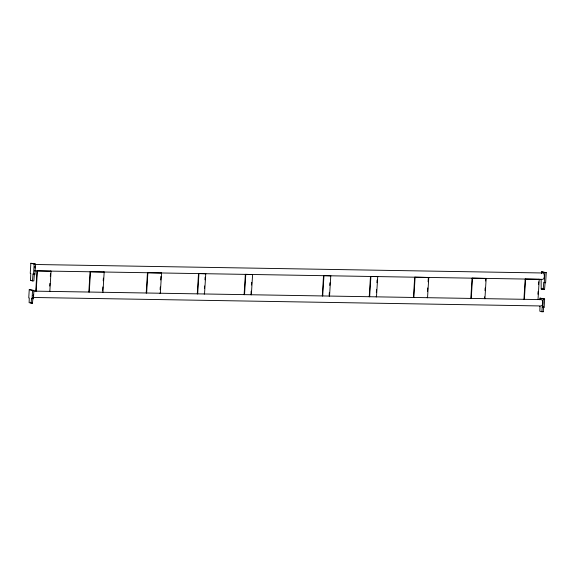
<?xml version="1.0" encoding="UTF-8"?>
<svg xmlns="http://www.w3.org/2000/svg" width="575" height="575" viewBox="0 0 575 575"><rect width="100%" height="100%" fill="white"/><g stroke="black" fill="none" stroke-linecap="round" stroke-linejoin="round"><path stroke-width="0.86" d="M32.473 280.909L30.482 280.413L30.784 273.441L30.252 273.312L30.863 263.257L35.528 264.098L34.917 274.16L33.019 274.002L32.473 280.909L33.839 280.931L34.385 274.023L33.019 274.002M541.485 273.47L541.585 271.795L546.25 272.636L545.632 282.692L545.107 282.562L544.561 289.469L541.197 288.952L541.125 279.335M31.517 298.547L33.415 298.698L33.918 290.433L29.253 289.592L28.75 297.857L29.282 297.987L29.124 302.694L32.473 303.205L32.883 298.569L31.517 298.547L31.108 303.183M32.049 298.677L32.552 290.411L29.253 289.592M33.551 274.131L34.162 264.076L30.863 263.257M37.404 270.947L36.167 291.202L35.751 291.101L36.994 270.847L51.06 271.177L49.824 291.432L49.407 291.331M49.73 286.048L49.896 283.403M50.327 276.359L50.485 273.714M90.491 271.838L89.254 292.093L88.837 291.992L90.081 271.731L104.176 272.061L102.932 292.323L102.522 292.215M102.63 290.454L102.846 286.932M103.22 280.765L103.385 278.127M147.868 272.794L146.632 293.049L146.222 292.948L147.459 272.694L161.553 273.024L160.31 293.279L159.9 293.178M160.116 289.656L160.281 287.011M160.705 279.967L160.921 276.446M198.936 273.65L197.692 293.904L197.283 293.803L198.519 273.542L205.764 273.765L204.52 294.019L204.111 293.918M204.434 288.628L204.592 285.991M204.973 279.824L205.131 277.179M245.769 274.433L244.533 294.688L244.123 294.587L245.36 274.325L252.597 274.548L251.361 294.803L250.952 294.702M251.002 293.818L251.167 291.173M251.541 285.013L251.706 282.368M323.948 275.741L322.712 295.996L322.302 295.895L323.538 275.633L330.776 275.849L329.54 296.111L329.13 296.003M329.18 295.126L329.346 292.481M329.777 285.437L329.935 282.792M370.889 276.525L369.653 296.779L369.243 296.678L370.48 276.417L377.717 276.64L376.481 296.894L376.072 296.793M376.338 292.387L376.503 289.743M376.934 282.699L377.092 280.054M415.1 277.265L413.863 297.519L413.454 297.419L414.69 277.157L428.785 277.488L427.541 297.749L427.132 297.642M427.512 291.482L427.728 287.953M428.102 281.793L428.375 277.387L428.785 277.488M472.485 278.221L471.241 298.475L470.832 298.375L472.068 278.12L486.162 278.451L484.926 298.705L484.509 298.605L484.617 296.844M484.998 290.677L485.156 288.032M485.588 280.988L485.753 278.35L486.162 278.451M525.593 279.112L524.357 299.367L523.94 299.266L525.183 279.004L539.249 279.335L538.013 299.597L537.596 299.489M537.92 294.206L538.085 291.561M538.516 284.517L538.674 281.879M539.875 299.783L539.975 298.13L544.64 298.971L544.137 307.237L542.239 307.079L541.822 311.722L543.188 311.743L543.605 307.107L542.239 307.079M542.771 307.215L543.274 298.95L539.975 298.13M545.632 282.692L544.266 282.67L544.884 272.615L541.585 271.795M543.195 289.448L543.742 282.541L544.266 282.67M33.034 296.046L33.4 294.616M34.162 264.076L35.528 264.098M544.884 272.615L546.25 272.636M35.628 264.5L543.188 272.988L544.115 274.16L544.381 276.51L543.835 278.659L542.8 279.349L34.342 270.847M30.482 280.413L31.841 280.435M541.197 288.952L544.561 289.469M542.196 289.196L543.562 289.218M32.552 290.411L33.918 290.433M543.274 298.95L544.64 298.971M33.997 291.123L541.557 299.604L542.484 300.783L542.757 303.133L542.211 305.282L541.168 305.965L32.71 297.469M538.84 279.234L539.249 279.335M543.605 307.107L544.137 307.237M539.472 306.389L539.997 306.525L539.839 311.226L541.822 311.722M541.866 311.413L543.188 311.743M377.308 276.532L377.717 276.64M330.366 275.748L330.776 275.849M252.188 274.44L252.597 274.548M205.347 273.657L205.764 273.765M161.137 272.924L161.553 273.024M103.759 271.961L104.176 272.061M50.65 271.077L51.06 271.177M34.385 274.023L34.917 274.16M32.883 298.569L33.415 298.698M30.489 302.716L32.473 303.205M34.845 266.433L35.025 268"/></g></svg>
